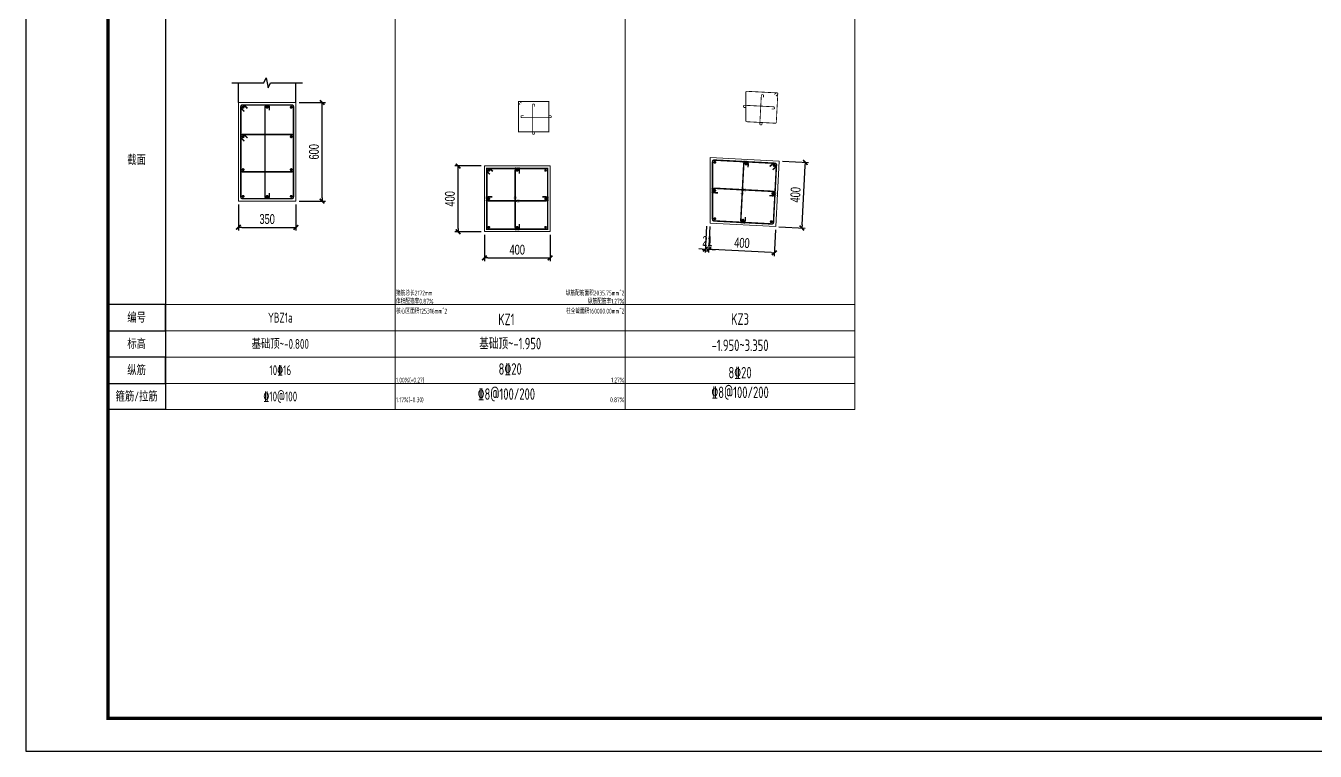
# Model space of a CAD drawing. Extents: x 5874492 to 7194610, y -939842 to -279257.
# Drawn here: x 6396111 to 6435375, y -508877 to -486791 of the extents above; entities that cross this region are included whole.
import ezdxf
from ezdxf.enums import TextEntityAlignment as Align

# ---------------------------------------------------------------- set-up
doc = ezdxf.new("R2010")
doc.units = 0
doc.header["$LTSCALE"] = 1000
for name, color, linetype, lineweight in [('S-墙柱-REIN', 1, 'Continuous', 20), ('S-墙柱-大样细线', 7, 'Continuous', 20), ('S-墙柱-编号', 4, 'Continuous', 20), ('S-大样-REIN', 1, 'Continuous', 20), ('S-大样-实线', 2, 'Continuous', 20), ('S-板-楼板负筋', 1, 'Continuous', 20), ('S-通用-TAB', 7, 'Continuous', 20)]:
    doc.layers.add(name, color=color, linetype=linetype, lineweight=lineweight)
for name, color, linetype in [('S-大样-实线-pdx', 7, 'Continuous'), ('S-通用-TAB-表头', 127, 'Continuous'), ('Y-云图图框', 7, 'Continuous'), ('z-计算配筋', 7, 'Continuous'), ('z-详图标注', 3, 'Continuous')]:
    doc.layers.add(name, color=color, linetype=linetype)
doc.layers.add('箍筋长度', color=3, linetype='Continuous', plot=False)
doc.layers.add('配箍校核', color=34, linetype='Continuous', plot=False)
doc.styles.add('_YT_Name', font='', dxfattribs={"width": 0.8})
doc.styles.add('_YT_Sign_Text', font='ros.shx', dxfattribs={"width": 0.8, "bigfont": 'hztxt.shx'})
doc.styles.add('BW_Dim', font='Bweng.shx', dxfattribs={"width": 0.7, "bigfont": 'hztxt.shx'})
doc.styles.add('BW_Rein', font='tssdeng.shx', dxfattribs={"width": 0.7, "bigfont": 'hztxt.shx'})
doc.styles.get("Standard").update_dxf_attribs({"font": 'gbenor.shx', "bigfont": 'gbcbig.shx'})
doc.styles.add('TSSD_Rein', font='tssdeng.shx', dxfattribs={"width": 0.7, "bigfont": 'hztxt.shx'})
doc.styles.get('_YT_Name').set_extended_font_data('SimHei')
doc.dimstyles.new('Cyz_20_100', dxfattribs={"dimtxt": 300, "dimasz": 100, "dimexe": 100, "dimexo": 100, "dimgap": 100, "dimtad": 1, "dimdec": 0, "dimlfac": 0.2, "dimzin": 0, "dimdsep": 46, "dimtxsty": 'BW_Dim', "dimblk": '_bwk', "dimcen": 0, "dimclrt": 7, "dimadec": 0, "dimazin": 0, "dimtfac": 1, "dimtdec": 0, "dimtix": 1, "dimtmove": 2, "dimatfit": 0, "dimfxl": 0, "dimtolj": 1, "dimtzin": 0, "dimarcsym": 0})

# ---------------------------------------------------------------- blocks, each defined once
blk = doc.blocks.new('ECMCTK_A1_横_单行图名--0')
at = {"color": 4}
blk.add_lwpolyline([(0, 0), (841, 0), (841, 594), (0, 594)], close=True, dxfattribs=at)
at = {"const_width": 1}
blk.add_lwpolyline([(25, 10), (831, 10), (831, 584), (25, 584)], close=True, dxfattribs=at)
at = {"color": 80, "flags": 3}
for tag, height, p in [('YTHQINS', 3, (34.31, 585.5)), ('ECMCKEY', 3, (292.07, 288.23)), ('YTTQINS', 5.62, (848.03, 12.81)), ('YTFRAME', 3, (652.76, 5.84)), ('YTBARCODE_T1', 3, (749.78, 5.95))]:
    blk.add_attdef(tag, text='', height=height, dxfattribs=at).set_placement(p, align=Align.MIDDLE_CENTER)
for tag, height, style, width, p in [('证书编号', 4, '_YT_Sign_Text', 0.8, (708.87, 43.81)), ('审查批准号', 4, '_YT_Sign_Text', 0.8, (761.06, 43.81)), ('工程号', 4, '_YT_Sign_Text', 0.5, (804.08, 44.12)), ('设计单位', 6, '_YT_Name', 0.8, (623.75, 38.6)), ('建设单位', 4, '_YT_Sign_Text', 0.8, (734.96, 36.11)), ('阶段', 4, '_YT_Sign_Text', 0.8, (804.08, 35.81)), ('项目号', 4, '_YT_Sign_Text', 0.5, (822.08, 33.72)), ('项目名称', 4, '_YT_Sign_Text', 0.8, (734.96, 28.11)), ('专业', 4, '_YT_Sign_Text', 0.8, (804.08, 27.31)), ('图纸编号', 4, '_YT_Sign_Text', 0.5, (803.93, 19.36)), ('图纸名称', 4.5, '_YT_Name', 0.8, (735.39, 15.06)), ('出图比例', 4.2, '_YT_Sign_Text', 0.8, (681.82, 11.78)), ('日期', 4, '_YT_Sign_Text', 0.5, (803.88, 12.13)), ('版本号', 4, '_YT_Sign_Text', 0.8, (822.08, 13))]:
    blk.add_attdef(tag, text='', height=height, dxfattribs=dict(style=style, width=width)).set_placement(p, align=Align.CENTER)
at = {"style": '_YT_Sign_Text', "width": 0.8, "flags": 3}
for tag, p, height in [('[审定人]', (590.95, 27.81), 4.1), ('{审定人}', (605.87, 26.45), 6.24), ('[校对人]', (642.23, 27.82), 4.1), ('{校对人}', (658.35, 26.53), 6.24), ('[审核人]', (591.01, 19.76), 4.1), ('{审核人}', (606.98, 18.44), 6.24), ('[设计人]', (642.47, 20.21), 4.1), ('{设计人}', (658.48, 18.54), 6.24), ('[项目负责人]', (590.78, 12.01), 4.1), ('{项目负责人}', (608.28, 10.72), 6.24), ('[专业负责人]', (642.74, 11.77), 4.1), ('{专业负责人}', (658.58, 10.36), 6.24)]:
    blk.add_attdef(tag, p, '', height=height, dxfattribs=at)
at = {"color": 80, "flags": 3}
for tag, p in [('YTBZSIT', (25, 10)), ('EXT_TK_LEFT', (25, 10)), ('YTQRCODE', (551.04, 11.91))]:
    blk.add_attdef(tag, p, '', height=3, dxfattribs=at)
blk = doc.blocks.new('_bwk')
blk.add_line((-1, 0), (0, 0))
at = {"const_width": 0.5}
blk.add_lwpolyline([(-0.7, -0.7), (0.7, 0.7)], dxfattribs=at)
blk = doc.blocks.new('*D2227')
at = {"layer": 'Defpoints', "color": 0, "transparency": 16777216}
for p in [(6404336, -489127), (6405136, -489127), (6404336, -492127)]:
    blk.add_point(p, dxfattribs=at)
at = {"layer": 'z-详图标注', "color": 0, "lineweight": -2, "transparency": 16777216}
for p, q in [((6404436, -489127), (6405236, -489127)), ((6405136, -492027), (6405136, -489227)), ((6404436, -492127), (6405236, -492127))]:
    blk.add_line(p, q, dxfattribs=at)
at = {"layer": 'z-详图标注', "color": 0, "lineweight": -2, "transparency": 16777216, "xscale": 100, "yscale": 100, "zscale": 100}
for p, rotation in [((6405136, -489127), 90), ((6405136, -492127), 270)]:
    blk.add_blockref('_bwk', p, dxfattribs=dict(at, rotation=rotation))
at = {"layer": 'z-详图标注', "color": 7, "transparency": 16777216, "insert": (6404886, -490627), "char_height": 300, "attachment_point": 5, "rotation": 90, "style": 'BW_Dim'}
blk.add_mtext('\\A1;600', dxfattribs=at)
blk = doc.blocks.new('*D2228')
at = {"layer": 'Defpoints', "color": 0, "transparency": 16777216}
for p in [(6402586, -492127), (6404336, -492127), (6404336, -492927)]:
    blk.add_point(p, dxfattribs=at)
at = {"layer": 'z-详图标注', "color": 0, "lineweight": -2, "transparency": 16777216}
for p, q in [((6402586, -492227), (6402586, -493027)), ((6404336, -492227), (6404336, -493027)), ((6402686, -492927), (6404236, -492927))]:
    blk.add_line(p, q, dxfattribs=at)
at = {"layer": 'z-详图标注', "color": 0, "lineweight": -2, "transparency": 16777216, "xscale": 100, "yscale": 100, "zscale": 100, "rotation": 180}
blk.add_blockref('_bwk', (6402586, -492927), dxfattribs=at)
at = {"layer": 'z-详图标注', "color": 0, "lineweight": -2, "transparency": 16777216, "xscale": 100, "yscale": 100, "zscale": 100}
blk.add_blockref('_bwk', (6404336, -492927), dxfattribs=at)
at = {"layer": 'z-详图标注', "color": 7, "transparency": 16777216, "insert": (6403461, -492677), "char_height": 300, "attachment_point": 5, "style": 'BW_Dim'}
blk.add_mtext('\\A1;350', dxfattribs=at)
blk = doc.blocks.new('*D2319')
at = {"layer": 'Defpoints', "color": 0, "transparency": 16777216}
for p in [(6409276, -491059), (6410076, -491059), (6410076, -493059)]:
    blk.add_point(p, dxfattribs=at)
at = {"layer": 'z-详图标注', "color": 0, "lineweight": -2, "transparency": 16777216}
for p, q in [((6409976, -491059), (6409176, -491059)), ((6409276, -492959), (6409276, -491159)), ((6409976, -493059), (6409176, -493059))]:
    blk.add_line(p, q, dxfattribs=at)
at = {"layer": 'z-详图标注', "color": 0, "lineweight": -2, "transparency": 16777216, "xscale": 100, "yscale": 100, "zscale": 100}
for p, rotation in [((6409276, -491059), 90), ((6409276, -493059), 270)]:
    blk.add_blockref('_bwk', p, dxfattribs=dict(at, rotation=rotation))
at = {"layer": 'z-详图标注', "color": 7, "transparency": 16777216, "insert": (6409026, -492059), "char_height": 300, "attachment_point": 5, "rotation": 90, "style": 'BW_Dim'}
blk.add_mtext('\\A1;400', dxfattribs=at)
blk = doc.blocks.new('*D2320')
at = {"layer": 'Defpoints', "color": 0, "transparency": 16777216}
for p in [(6410076, -493059), (6412076, -493059), (6412076, -493859)]:
    blk.add_point(p, dxfattribs=at)
at = {"layer": 'z-详图标注', "color": 0, "lineweight": -2, "transparency": 16777216}
for p, q in [((6410076, -493159), (6410076, -493959)), ((6412076, -493159), (6412076, -493959)), ((6410176, -493859), (6411976, -493859))]:
    blk.add_line(p, q, dxfattribs=at)
at = {"layer": 'z-详图标注', "color": 0, "lineweight": -2, "transparency": 16777216, "xscale": 100, "yscale": 100, "zscale": 100, "rotation": 180}
blk.add_blockref('_bwk', (6410076, -493859), dxfattribs=at)
at = {"layer": 'z-详图标注', "color": 0, "lineweight": -2, "transparency": 16777216, "xscale": 100, "yscale": 100, "zscale": 100}
blk.add_blockref('_bwk', (6412076, -493859), dxfattribs=at)
at = {"layer": 'z-详图标注', "color": 7, "transparency": 16777216, "insert": (6411076, -493609), "char_height": 300, "attachment_point": 5, "style": 'BW_Dim'}
blk.add_mtext('\\A1;400', dxfattribs=at)
blk = doc.blocks.new('*D2316')
at = {"layer": 'Defpoints', "color": 0, "transparency": 16777216}
for p in [(6419051, -490908), (6419849, -490950), (6418946, -492905)]:
    blk.add_point(p, dxfattribs=at)
at = {"layer": 'z-详图标注', "color": 0, "lineweight": -2, "transparency": 16777216}
for p, q in [((6419151, -490913), (6419948, -490955)), ((6419749, -492847), (6419843, -491050)), ((6419046, -492911), (6419844, -492952))]:
    blk.add_line(p, q, dxfattribs=at)
at = {"layer": 'z-详图标注', "color": 0, "lineweight": -2, "transparency": 16777216, "xscale": 100, "yscale": 100, "zscale": 100}
for p, rotation in [((6419849, -490950), 87.00030474078592), ((6419744, -492947), 267.0003047407859)]:
    blk.add_blockref('_bwk', p, dxfattribs=dict(at, rotation=rotation))
at = {"layer": 'z-详图标注', "color": 7, "transparency": 16777216, "insert": (6419547, -491935), "char_height": 300, "attachment_point": 5, "rotation": 87.0003, "style": 'BW_Dim'}
blk.add_mtext('\\A1;400', dxfattribs=at)
blk = doc.blocks.new('*D2317')
at = {"layer": 'Defpoints', "color": 0, "transparency": 16777216}
for p in [(6416949, -492801), (6418946, -492905), (6416907, -493599)]:
    blk.add_point(p, dxfattribs=at)
at = {"layer": 'z-详图标注', "color": 0, "lineweight": -2, "transparency": 16777216}
for p, q in [((6416944, -492901), (6416902, -493698)), ((6418941, -493005), (6418899, -493803)), ((6418804, -493698), (6417007, -493604))]:
    blk.add_line(p, q, dxfattribs=at)
at = {"layer": 'z-详图标注', "color": 0, "lineweight": -2, "transparency": 16777216, "xscale": 100, "yscale": 100, "zscale": 100}
for p, rotation in [((6416907, -493599), 177.0003047140651), ((6418904, -493703), 357.0003047140651)]:
    blk.add_blockref('_bwk', p, dxfattribs=dict(at, rotation=rotation))
at = {"layer": 'z-详图标注', "color": 7, "transparency": 16777216, "insert": (6417919, -493401), "char_height": 300, "attachment_point": 5, "rotation": 357.0003, "style": 'BW_Dim'}
blk.add_mtext('\\A1;400', dxfattribs=at)
blk = doc.blocks.new('*D2318')
at = {"layer": 'Defpoints', "color": 0, "transparency": 16777216}
for p in [(6416844, -492795), (6416949, -492801), (6416802, -493593)]:
    blk.add_point(p, dxfattribs=at)
at = {"layer": 'z-详图标注', "color": 0, "lineweight": -2, "transparency": 16777216}
for p, q in [((6416839, -492895), (6416797, -493693)), ((6416944, -492901), (6416902, -493698)), ((6416702, -493588), (6416603, -493583)), ((6416907, -493599), (6416802, -493593)), ((6417007, -493604), (6417107, -493609))]:
    blk.add_line(p, q, dxfattribs=at)
at = {"layer": 'z-详图标注', "color": 0, "lineweight": -2, "transparency": 16777216, "xscale": 100, "yscale": 100, "zscale": 100}
for p, rotation in [((6416802, -493593), 357.0003047140651), ((6416907, -493599), 177.0003047140651)]:
    blk.add_blockref('_bwk', p, dxfattribs=dict(at, rotation=rotation))
at = {"layer": 'z-详图标注', "color": 7, "transparency": 16777216, "insert": (6416868, -493346), "char_height": 300, "attachment_point": 5, "rotation": 357.0003, "style": 'BW_Dim'}
blk.add_mtext('\\A1;21', dxfattribs=at)

msp = doc.modelspace()

# ---------------------------------------------------------------- linework, layer by layer
at = {"layer": 'S-墙柱-REIN', "const_width": 40}
for points in [[(6410193.3, -491196.1, 1), (6410233.3, -491196.1, 1)], [(6411055.8, -491196.1, 1), (6411095.8, -491196.1, 1)], [(6411918.3, -491196.1, 1), (6411958.3, -491196.1, 1)], [(6410193.3, -492058.6, 1), (6410233.3, -492058.6, 1)], [(6411918.3, -492058.6, 1), (6411958.3, -492058.6, 1)], [(6410193.3, -492921.1, 1), (6410233.3, -492921.1, 1)], [(6411055.8, -492921.1, 1), (6411095.8, -492921.1, 1)], [(6411918.3, -492921.1, 1), (6411958.3, -492921.1, 1)]]:
    msp.add_lwpolyline(points, format="xyb", close=True, dxfattribs=at)
at = {"layer": 'S-墙柱-大样细线'}
msp.add_lwpolyline([(6410075.8, -491058.6), (6412075.8, -491058.6), (6412075.8, -493058.6), (6410075.8, -493058.6)], close=True, dxfattribs=at)
at = {"layer": 'S-大样-REIN'}
for points, const_width in [([(6418953.1, -488932.6), (6419001.4, -488889.2, 0.1989117), (6419009.3, -488872.6), (6419010, -488858.8, 0.4142151), (6418987.3, -488833.6), (6418062.5, -488785.1, 0.4296344), (6418037.2, -488809.1), (6418037.2, -489687.3, 0.3989575), (6418060, -489711.3), (6418938.9, -489757.3, 0.4142136), (6418964.1, -489734.6), (6419010, -488858.8, 0.4142151), (6418987.3, -488833.6), (6418973.6, -488832.9, 0.1989117), (6418956.2, -488839), (6418907.9, -488882.5)], 25), ([(6411607.1, -490014.9), (6411607.1, -490064.9, -1), (6411544.6, -490064.9), (6411544.6, -489202.4, -1), (6411607.1, -489202.4), (6411607.1, -489252.4)], 25), ([(6418044.2, -489280.5), (6417994.3, -489277.8, -1), (6417997.9, -489210.4), (6418880.3, -489257.3, -1), (6418876.7, -489324.7), (6418826.8, -489322)], 25), ([(6418533.4, -489727.3), (6418530.7, -489777.2, -1), (6418463.3, -489773.7), (6418508.2, -488917.4, -1), (6418575.6, -488920.9), (6418573, -488970.8)], 25), ([(6412032.1, -489527.4), (6412082.1, -489527.4, -1), (6412082.1, -489589.9), (6411219.6, -489589.9, -1), (6411219.6, -489527.4), (6411269.6, -489527.4)], 25), ([(6402766.7, -490302.7), (6402674.8, -490210.7, -0.1989124), (6402660.7, -490176.8), (6402660.7, -490149.2, -0.4142136), (6402708.7, -490101.2), (6404212.7, -490101.2, -0.4142136), (6404260.7, -490149.2), (6404260.7, -491188.7, -0.4142136), (6404212.7, -491236.7), (6402708.7, -491236.7, -0.4142136), (6402660.7, -491188.7), (6402660.7, -490149.2, -0.4142136), (6402708.7, -490101.2), (6402736.3, -490101.2, -0.1989124), (6402770.2, -490115.3), (6402862.1, -490207.2)], 45), ([(6411138.3, -492821.1), (6411138.3, -492921.1, -1), (6411013.3, -492921.1), (6411013.3, -491196.1, -1), (6411138.3, -491196.1), (6411138.3, -491296.1)], 45), ([(6411838.3, -491996.1), (6411938.3, -491996.1, -1), (6411938.3, -492121.1), (6410213.3, -492121.1, -1), (6410213.3, -491996.1), (6410313.3, -491996.1)], 45)]:
    msp.add_lwpolyline(points, format="xyb", dxfattribs=dict(at, const_width=const_width))
at = {"layer": 'S-大样-REIN', "const_width": 45}
for points in [[(6402705.7, -489269.6, 1), (6402750.7, -489269.6, 1)], [(6403438.2, -489269.6, 1), (6403483.2, -489269.6, 1)], [(6404170.7, -489269.6, 1), (6404215.7, -489269.6, 1)], [(6402705.7, -490168.7, 1), (6402750.7, -490168.7, 1)], [(6404170.7, -490168.7, 1), (6404215.7, -490168.7, 1)], [(6402705.7, -491169.2, 1), (6402750.7, -491169.2, 1)], [(6404170.7, -491169.2, 1), (6404215.7, -491169.2, 1)], [(6417068.8, -490948.1, 1), (6417113.8, -490948.1, 1)], [(6418018.5, -490997.9, 1), (6418063.5, -490997.9, 1)], [(6418878.4, -491043, 1), (6418923.4, -491043, 1)], [(6402705.7, -491984.6, 1), (6402750.7, -491984.6, 1)], [(6403438.2, -491984.6, 1), (6403483.2, -491984.6, 1)], [(6404170.7, -491984.6, 1), (6404215.7, -491984.6, 1)], [(6417068.8, -491805.6, 1), (6417113.8, -491805.6, 1)], [(6418833.6, -491899.3, 1), (6418878.6, -491899.3, 1)], [(6417068.8, -492665.5, 1), (6417113.8, -492665.5, 1)], [(6417928.7, -492710.6, 1), (6417973.7, -492710.6, 1)], [(6418788.7, -492755.6, 1), (6418833.7, -492755.6, 1)]]:
    msp.add_lwpolyline(points, format="xyb", close=True, dxfattribs=at)
at = {"layer": 'S-大样-REIN'}
for points, const_width in [([(6411203.5, -489142.1), (6411157.5, -489096.1), (6411113.3, -489096.1), (6411113.3, -490021.1), (6412038.3, -490021.1), (6412038.3, -489096.1), (6411113.3, -489096.1), (6411113.3, -489140.3), (6411159.3, -489186.3)], 25), ([(6410331.2, -491225.5), (6410239.2, -491133.6), (6410150.8, -491133.6), (6410150.8, -492983.6), (6412000.8, -492983.6), (6412000.8, -491133.6), (6410150.8, -491133.6), (6410150.8, -491222), (6410242.8, -491313.9)], 45)]:
    msp.add_lwpolyline(points, dxfattribs=dict(at, const_width=const_width))
at = {"layer": 'S-大样-实线'}
for points in [[(6402585.7, -492127.1), (6402585.7, -489127.1), (6404335.7, -489127.1), (6404335.7, -492127.1)], [(6416948.8, -490798), (6419050.7, -490908.1), (6418946, -492905.4), (6416948.8, -492800.7)]]:
    msp.add_lwpolyline(points, close=True, dxfattribs=at)
at = {"layer": 'S-大样-实线-pdx'}
for points in [[(6402385.7, -488527.1), (6403360.7, -488527.1), (6403430.7, -488377.1), (6403490.7, -488677.1), (6403560.7, -488527.1), (6404535.7, -488527.1)], [(6402585.7, -489127.1), (6402585.7, -488527.1)], [(6404335.7, -489127.1), (6404335.7, -488527.1)]]:
    msp.add_lwpolyline(points, dxfattribs=at)
at = {"layer": 'S-板-楼板负筋'}
for points, const_width in [([(6405969, -487157.1), (6405923.1, -487111.2, 0.1989124), (6405906.1, -487104.2), (6405892.3, -487104.2, 0.4142136), (6405868.3, -487128.2), (6405868.3, -488505.2, 0.4142136), (6405892.3, -488529.2), (6406644.3, -488529.2, 0.4142136), (6406668.3, -488505.2), (6406668.3, -487128.2, 0.4142136), (6406644.3, -487104.2), (6405892.3, -487104.2, 0.4142136), (6405868.3, -487128.2), (6405868.3, -487141.9, 0.1989124), (6405875.3, -487158.9), (6405921.3, -487204.9)], 0.1), ([(6406302, -488560.4), (6406302, -488610.4, -1), (6406234.5, -488610.4), (6406234.5, -487252.9, -1), (6406302, -487252.9), (6406302, -487302.9)], 0.1), ([(6405756.3, -487654.4), (6405710.3, -487608.5, -0.1989124), (6405703.3, -487591.5), (6405703.3, -487577.7, -0.4142136), (6405727.3, -487553.7), (6406479.3, -487553.7, -0.4142136), (6406503.3, -487577.7), (6406503.3, -488097.5, -0.4142136), (6406479.3, -488121.5), (6405727.3, -488121.5, -0.4142136), (6405703.3, -488097.5), (6405703.3, -487577.7, -0.4142136), (6405727.3, -487553.7), (6405741.1, -487553.7, -0.1989124), (6405758.1, -487560.7), (6405804, -487606.7)], 0.1), ([(6402862.1, -489308.1), (6402770.2, -489216.2, 0.1989124), (6402736.3, -489202.1), (6402708.7, -489202.1, 0.4142136), (6402660.7, -489250.1), (6402660.7, -492004.1, 0.4142136), (6402708.7, -492052.1), (6404212.7, -492052.1, 0.4142136), (6404260.7, -492004.1), (6404260.7, -489250.1, 0.4142136), (6404212.7, -489202.1), (6402708.7, -489202.1, 0.4142136), (6402660.7, -489250.1), (6402660.7, -489277.7, 0.1989124), (6402674.8, -489311.6), (6402766.7, -489403.5)], 45), ([(6403528.2, -491884.6), (6403528.2, -491984.6, -1), (6403393.2, -491984.6), (6403393.2, -489269.6, -1), (6403528.2, -489269.6), (6403528.2, -489369.6)], 45), ([(6418023.9, -492614.2), (6418018.6, -492714.1, -1), (6417883.8, -492707), (6417973.6, -490994.4, -1), (6418108.4, -491001.4), (6418103.2, -491101.3)], 45), ([(6417187.5, -491878.4), (6417087.7, -491873.1, -1), (6417094.8, -491738.2), (6418859.6, -491831.9, -1), (6418852.5, -491966.7), (6418752.6, -491961.4)], 45)]:
    msp.add_lwpolyline(points, format="xyb", dxfattribs=dict(at, const_width=const_width))
at = {"layer": 'S-板-楼板负筋', "color": 1, "const_width": 45}
msp.add_lwpolyline([(6418855.5, -491174.7), (6418952.1, -491087.7, 0.1989117), (6418967.9, -491054.6), (6418969.4, -491027, 0.4142151), (6418923.9, -490976.6), (6417074.3, -490879.7, 0.4296344), (6417023.8, -490927.6), (6417023.8, -492684, 0.3989575), (6417069.3, -492731.9), (6418827.1, -492824.1, 0.4142136), (6418877.6, -492778.6), (6418969.4, -491027, 0.4142151), (6418923.9, -490976.6), (6418896.4, -490975.1, 0.1989117), (6418861.8, -490987.4), (6418765.2, -491074.4)], format="xyb", dxfattribs=at)
at = {"layer": 'S-通用-TAB'}
for points in [[(6400360.7, -498477.1), (6400360.7, -486477.1), (6407360.7, -486477.1), (6407360.7, -498477.1), (6400360.7, -498477.1), (6400360.7, -495277.1), (6407360.7, -495277.1), (6407360.7, -496077.1), (6400360.7, -496077.1), (6400360.7, -496877.1), (6407360.7, -496877.1), (6407360.7, -497677.1), (6400360.7, -497677.1), (6400360.7, -498477.1)], [(6407360.7, -498477.1), (6407360.7, -486477.1), (6414360.7, -486477.1), (6414360.7, -498477.1), (6407360.7, -498477.1), (6407360.7, -495277.1), (6414360.7, -495277.1), (6414360.7, -496077.1), (6407360.7, -496077.1), (6407360.7, -496877.1), (6414360.7, -496877.1), (6414360.7, -497677.1), (6407360.7, -497677.1), (6407360.7, -498477.1)], [(6414360.7, -498477.1), (6414360.7, -486477.1), (6421360.7, -486477.1), (6421360.7, -498477.1), (6414360.7, -498477.1), (6414360.7, -495277.1), (6421360.7, -495277.1), (6421360.7, -496077.1), (6414360.7, -496077.1), (6414360.7, -496877.1), (6421360.7, -496877.1), (6421360.7, -497677.1), (6414360.7, -497677.1), (6414360.7, -498477.1)]]:
    msp.add_lwpolyline(points, dxfattribs=at)
at = {"layer": 'S-通用-TAB-表头'}
msp.add_lwpolyline([(6398610.7, -498477.1), (6398610.7, -486477.1), (6400360.7, -486477.1), (6400360.7, -498477.1), (6398610.7, -498477.1), (6398610.7, -497677.1), (6400360.7, -497677.1), (6400360.7, -496877.1), (6398610.7, -496877.1), (6398610.7, -496077.1), (6400360.7, -496077.1), (6400360.7, -495277.1), (6398610.7, -495277.1), (6398610.7, -498477.1)], dxfattribs=at)

# ---------------------------------------------------------------- block references
at = {"layer": 'Y-云图图框', "xscale": 100, "yscale": 100, "zscale": 100}
msp.add_blockref('ECMCTK_A1_横_单行图名--0', (6396110.7, -508877.1), dxfattribs=at)

# ---------------------------------------------------------------- texts
at = {"layer": 'S-墙柱-编号', "color": 3, "style": 'TSSD_Rein', "width": 0.7}
for s, p in [('KZ1', (6410744.3, -495730.8)), ('KZ3', (6417860.7, -495721.9))]:
    msp.add_text(s, height=350, dxfattribs=at).set_placement(p, align=Align.MIDDLE_CENTER)
at = {"layer": 'S-墙柱-编号', "style": 'TSSD_Rein', "width": 0.7}
for s, p in [('基础顶~-1.950', (6410860.7, -496465.4)), ('-1.950~3.350', (6417860.7, -496517.7)), ('8\x8420', (6410860.7, -497238.7)), ('8\x8420', (6417860.7, -497351.2)), ('\x848@100/200', (6410744.3, -498003.5)), ('\x848@100/200', (6417860.7, -497951.2))]:
    msp.add_text(s, height=350, dxfattribs=at).set_placement(p, align=Align.MIDDLE_CENTER)
at = {"layer": 'S-通用-TAB-表头', "style": 'BW_Rein', "width": 0.7}
for s, p in [('截面', (6399485.7, -490877.1)), ('编号', (6399485.7, -495677.1)), ('标高', (6399485.7, -496477.1)), ('纵筋', (6399485.7, -497277.1)), ('箍筋/拉筋', (6399485.7, -498077.1))]:
    msp.add_text(s, height=300, dxfattribs=at).set_placement(p, align=Align.MIDDLE_CENTER)
at = {"layer": 'z-计算配筋', "style": 'BW_Rein', "width": 0.7}
for s, p in [('YBZ1a', (6403860.7, -495677.1)), ('基础顶~-0.800', (6403860.7, -496477.1)), ('10\x8416', (6403860.7, -497277.1)), ('\x8410@100', (6403860.7, -498077.1))]:
    msp.add_text(s, height=300, dxfattribs=at).set_placement(p, align=Align.MIDDLE_CENTER)
at = {"layer": '箍筋长度', "style": 'BW_Rein', "width": 0.7}
for p in [(6411075.8, -491133.6), (6411075.8, -492121.1), (6411075.8, -492983.6)]:
    msp.add_text('362', height=85, dxfattribs=at).set_placement(p, align=Align.MIDDLE_CENTER)
for s, rotation, p in [('382', 357.0003, (6417997.8, -490928.1)), ('363', 90.0004, (6417023.8, -491803.3)), ('362', 87, (6417928.7, -491850.7)), ('373', 356.9622, (6417975.3, -491785)), ('362', 87, (6418923.5, -491902.8)), ('362', 90, (6410150.8, -492058.6)), ('362', 90, (6411013.3, -492058.6)), ('362', 90, (6412000.8, -492058.6)), ('363', 357, (6417949.4, -492778.1))]:
    msp.add_text(s, height=85, rotation=rotation, dxfattribs=at).set_placement(p, align=Align.MIDDLE_CENTER)
at = {"layer": '配箍校核', "style": 'BW_Rein', "width": 0.7}
for s, p in [('体积配箍率0.87%', (6407385.7, -495252.1)), ('箍筋总长2172mm', (6407385.7, -495002.1)), ('核心区面积125316mm^ 2', (6407385.7, -495552.1))]:
    msp.add_text(s, height=150, dxfattribs=at).set_placement(p)
for s, p in [('纵筋配筋面积2035.75mm^ 2', (6414335.7, -495002.1)), ('纵筋配筋率1.27%', (6414335.7, -495252.1)), ('柱全截面积160000.00mm^ 2', (6414335.7, -495552.1))]:
    msp.add_text(s, height=150, dxfattribs=at).set_placement(p, align=Align.RIGHT)
msp.add_text('1.00%(+0.27)', height=150, dxfattribs=at).set_placement((6407385.7, -497577.1), align=Align.MIDDLE_LEFT)
msp.add_text('1.27%', height=150, dxfattribs=at).set_placement((6414335.7, -497577.1), align=Align.MIDDLE_RIGHT)
at = {"layer": '配箍校核', "color": 1, "style": 'BW_Rein', "width": 0.7}
msp.add_text('1.17%(-0.30)', height=150, dxfattribs=at).set_placement((6407385.7, -498177.1), align=Align.MIDDLE_LEFT)
msp.add_text('0.87%', height=150, dxfattribs=at).set_placement((6414335.7, -498177.1), align=Align.MIDDLE_RIGHT)

# ---------------------------------------------------------------- dimensions: what is measured, and where the dimension line sits
at = {"layer": 'z-详图标注'}
for base, p1, p2, angle, picture, middle in [((6405135.7, -489127.1), (6404335.7, -492127.1), (6404335.7, -489127.1), 90, '*D2227', (6404885.7, -490627.1)), ((6409275.8, -491058.6), (6410075.8, -493058.6), (6410075.8, -491058.6), 90, '*D2319', (6409025.8, -492058.6)), ((6419848.5, -490949.9), (6418946, -492905.4), (6419050.7, -490908.1), 87.0003, '*D2316', (6419546.5, -491935.5)), ((6416802.3, -493593.1), (6416948.8, -492800.7), (6416844.1, -492795.2), 177.0003, '*D2318', (6416867.7, -493346.1)), ((6416907, -493598.5), (6418946, -492905.4), (6416948.8, -492800.7), 177.0003, '*D2317', (6417918.7, -493401.2))]:
    dim = msp.add_linear_dim(base=base, p1=p1, p2=p2, angle=angle, dimstyle='Cyz_20_100', dxfattribs=at)
    dim.commit()
    dim.dimension.update_dxf_attribs({"geometry": picture, "text_midpoint": middle})
for base, p1, p2, picture, middle in [((6404335.7, -492927.1), (6402585.7, -492127.1), (6404335.7, -492127.1), '*D2228', (6403460.7, -492677.1)), ((6412075.8, -493858.6), (6410075.8, -493058.6), (6412075.8, -493058.6), '*D2320', (6411075.8, -493608.6))]:
    dim = msp.add_linear_dim(base=base, p1=p1, p2=p2, dimstyle='Cyz_20_100', dxfattribs=at)
    dim.commit()
    dim.dimension.update_dxf_attribs({"geometry": picture, "text_midpoint": middle})

doc.saveas('drawing.dxf')
